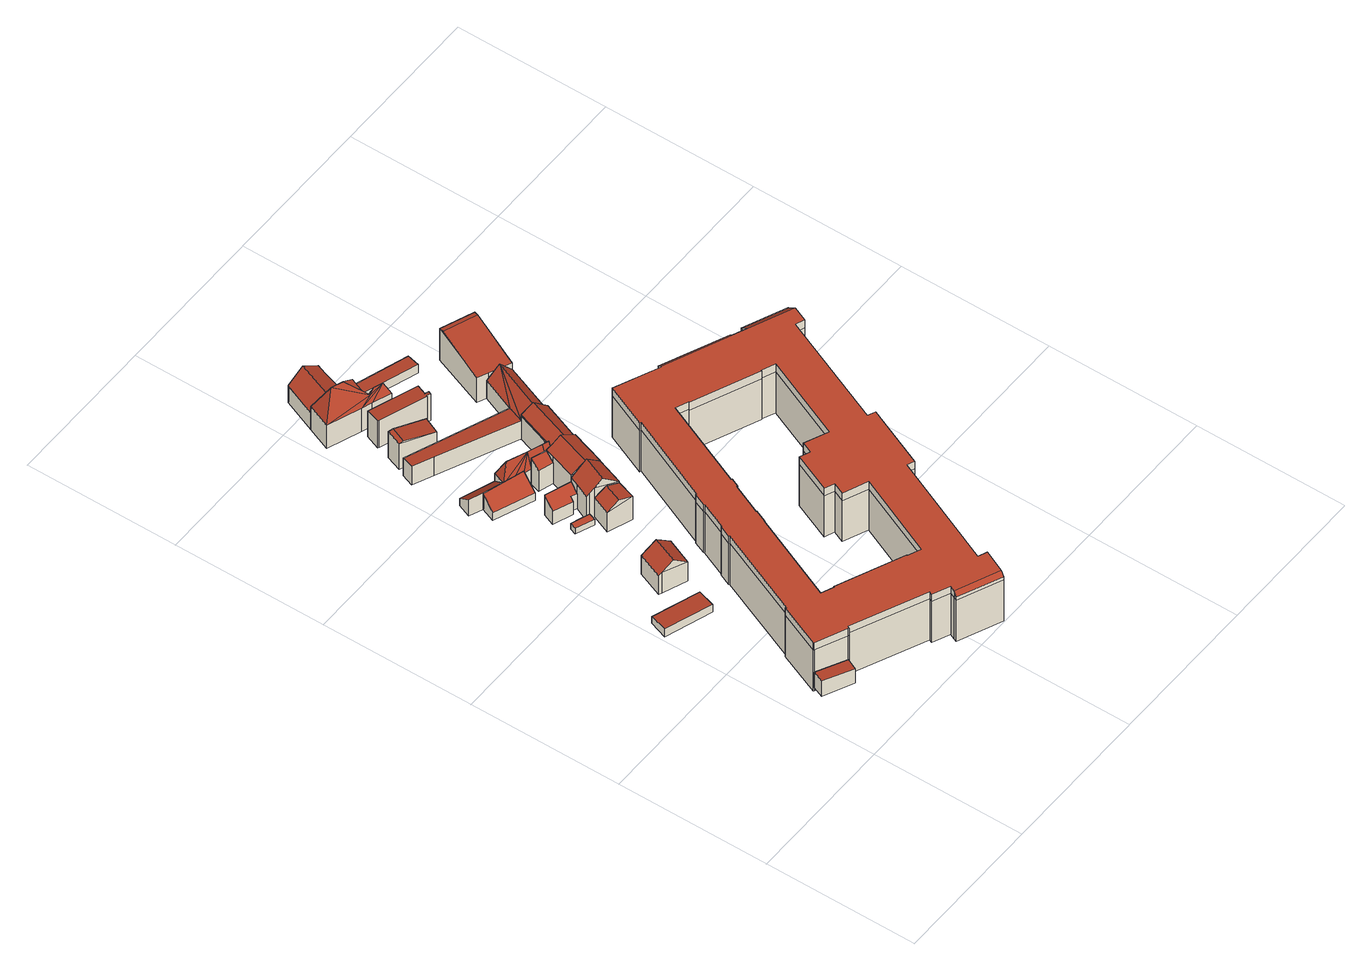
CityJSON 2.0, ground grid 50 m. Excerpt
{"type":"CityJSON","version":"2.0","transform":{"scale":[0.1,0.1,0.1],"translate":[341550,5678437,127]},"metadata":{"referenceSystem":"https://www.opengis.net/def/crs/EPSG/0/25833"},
"CityObjects":{
"building1":{"type":"Building","attributes":{"Dachtyp_tdc":"tdcPolyFlatRoof","Gemeindeschluessel":14729160,"Dachneigung":3.24,"QualitaetDacherkennung":45,"Geometrietyp2DReferenz":"3000","function":"31001_9998","roofType":"2100","measuredHeight":6.32},"geometry":[{"type":"MultiSurface","lod":"2","boundaries":[[[0,1,2,3]],[[1,4,5,2]],[[4,6,7,5]],[[6,0,3,7]],[[6,4,1,0]],[[3,2,5,7]]],"semantics":{"surfaces":[{"type":"WallSurface"},{"type":"RoofSurface"},{"type":"GroundSurface"}],"values":[0,0,0,0,1,2]}}]},
"building2":{"type":"Building","attributes":{"Dachtyp_tdc":"tdcPolyFlatRoof","Gemeindeschluessel":14729160,"Dachneigung":3.55,"QualitaetDacherkennung":82,"Geometrietyp2DReferenz":"3000","function":"31001_9998","roofType":"2100","measuredHeight":3.03},"geometry":[{"type":"MultiSurface","lod":"2","boundaries":[[[8,9,10,11]],[[9,12,13,10]],[[12,14,15,13]],[[14,8,11,15]],[[14,12,9,8]],[[11,10,13,15]]],"semantics":{"surfaces":[{"type":"WallSurface"},{"type":"RoofSurface"},{"type":"GroundSurface"}],"values":[0,0,0,0,1,2]}}]},
"building3":{"type":"Building","attributes":{"Dachtyp_tdc":"tdcFreeFormRoof","Gemeindeschluessel":14729160,"Dachneigung":37.36,"QualitaetDacherkennung":77,"Geometrietyp2DReferenz":"3000","function":"31001_9998","roofType":"5000","measuredHeight":11.19},"geometry":[{"type":"MultiSurface","lod":"2","boundaries":[[[16,17,18,19]],[[17,20,21,18]],[[20,22,23,21]],[[22,24,25,23]],[[24,16,19,25]],[[26,27,17,16,24]],[[22,20,27,26]],[[24,22,26]],[[20,17,27]],[[19,18,21,23,25]]],"semantics":{"surfaces":[{"type":"WallSurface"},{"type":"RoofSurface"},{"type":"GroundSurface"}],"values":[0,0,0,0,0,1,1,0,0,2]}}]},
"building4":{"type":"Building","attributes":{"Dachtyp_tdc":"tdcPolyFlatRoof","Gemeindeschluessel":14729160,"Dachneigung":37.44,"QualitaetDacherkennung":82,"Geometrietyp2DReferenz":"3000","function":"31001_9998","roofType":"2100","measuredHeight":6.57},"geometry":[{"type":"MultiSurface","lod":"2","boundaries":[[[28,29,30,31]],[[29,32,33,30]],[[32,34,35,33]],[[34,36,37,35]],[[36,28,31,37]],[[36,34,32,29,28]],[[31,30,33,35,37]]],"semantics":{"surfaces":[{"type":"WallSurface"},{"type":"RoofSurface"},{"type":"GroundSurface"}],"values":[0,0,0,0,0,1,2]}}]},
"building5":{"type":"Building","attributes":{"Dachtyp_tdc":"tdcPolyFlatRoof","Gemeindeschluessel":14729160,"Dachneigung":0,"QualitaetDacherkennung":33,"Geometrietyp2DReferenz":"3000","function":"31001_9998","roofType":"1000","measuredHeight":2.19},"geometry":[{"type":"MultiSurface","lod":"2","boundaries":[[[38,39,40,41]],[[39,42,43,40]],[[42,44,45,43]],[[44,46,47,45]],[[46,48,49,47]],[[48,38,41,49]],[[48,46,44,42,39,38]],[[41,40,43,45,47,49]]],"semantics":{"surfaces":[{"type":"WallSurface"},{"type":"RoofSurface"},{"type":"GroundSurface"}],"values":[0,0,0,0,0,0,1,2]}}]},
"building6":{"type":"Building","attributes":{"Dachtyp_tdc":"tdcPolyFlatRoof","Gemeindeschluessel":14729160,"Dachneigung":37.02,"QualitaetDacherkennung":78,"Geometrietyp2DReferenz":"3000","function":"31001_9998","roofType":"2100","measuredHeight":7.09},"geometry":[{"type":"MultiSurface","lod":"2","boundaries":[[[50,36,37,51]],[[36,52,35,37]],[[52,53,54,35]],[[53,55,56,54]],[[55,57,58,56]],[[57,50,51,58]],[[57,55,53,52,36,50]],[[51,37,35,54,56,58]]],"semantics":{"surfaces":[{"type":"WallSurface"},{"type":"RoofSurface"},{"type":"GroundSurface"}],"values":[0,0,0,0,0,0,1,2]}}]},
"building7":{"type":"Building","attributes":{"Dachtyp_tdc":"tdcPolyFlatRoof","Gemeindeschluessel":14729160,"Dachneigung":37.3,"QualitaetDacherkennung":51,"Geometrietyp2DReferenz":"3000","function":"31001_9998","roofType":"2100","measuredHeight":8.24},"geometry":[{"type":"MultiSurface","lod":"2","boundaries":[[[59,60,61,62]],[[60,63,64,61]],[[63,65,66,64]],[[65,67,68,66]],[[67,69,70,68]],[[69,59,62,70]],[[69,67,65,63,60,59]],[[62,61,64,66,68,70]]],"semantics":{"surfaces":[{"type":"WallSurface"},{"type":"RoofSurface"},{"type":"GroundSurface"}],"values":[0,0,0,0,0,0,1,2]}}]},
"building8":{"type":"Building","attributes":{"Dachtyp_tdc":"tdcGableRoof","Gemeindeschluessel":14729160,"Dachneigung":35.24,"QualitaetDacherkennung":50,"Geometrietyp2DReferenz":"3000","function":"31001_9998","roofType":"3100","measuredHeight":10.57},"geometry":[{"type":"MultiSurface","lod":"2","boundaries":[[[71,72,73,74]],[[72,75,76,73]],[[75,77,78,76]],[[77,71,74,78]],[[75,72,79]],[[71,77,80]],[[72,71,80,79]],[[77,75,79,80]],[[74,73,76,78]]],"semantics":{"surfaces":[{"type":"WallSurface"},{"type":"RoofSurface"},{"type":"GroundSurface"}],"values":[0,0,0,0,0,0,1,1,2]}}]},
"building9":{"type":"Building","attributes":{"Dachtyp_tdc":"tdcFreeFormRoof","Gemeindeschluessel":14729160,"Dachneigung":42.04,"QualitaetDacherkennung":68,"Geometrietyp2DReferenz":"3000","function":"31001_9998","roofType":"5000","measuredHeight":14.28},"geometry":[{"type":"MultiSurface","lod":"2","boundaries":[[[81,82,78,74]],[[82,83,47,78]],[[83,84,45,47]],[[84,85,68,45]],[[85,86,66,68]],[[86,87,88,66]],[[87,81,74,88]],[[89,90,86,85,84,83,82]],[[81,87,90,89]],[[87,86,90]],[[82,81,89]],[[74,78,47,45,68,66,88]]],"semantics":{"surfaces":[{"type":"WallSurface"},{"type":"RoofSurface"},{"type":"GroundSurface"}],"values":[0,0,0,0,0,0,0,1,1,0,0,2]}}]},
"building10":{"type":"Building","attributes":{"Dachtyp_tdc":"tdcGableRoof","Gemeindeschluessel":14729160,"Dachneigung":12.91,"QualitaetDacherkennung":9,"Geometrietyp2DReferenz":"3000","function":"31001_9998","roofType":"3100","measuredHeight":10.82},"geometry":[{"type":"MultiSurface","lod":"2","boundaries":[[[91,92,93,94]],[[92,95,96,93]],[[95,97,98,96]],[[97,91,94,98]],[[95,92,99]],[[91,97,100]],[[92,91,100,99]],[[97,95,99,100]],[[94,93,96,98]]],"semantics":{"surfaces":[{"type":"WallSurface"},{"type":"RoofSurface"},{"type":"GroundSurface"}],"values":[0,0,0,0,0,0,1,1,2]}}]},
"building11":{"type":"Building","attributes":{"Dachtyp_tdc":"tdcFreeFormRoof","Gemeindeschluessel":14729160,"Dachneigung":67.67,"QualitaetDacherkennung":8,"Geometrietyp2DReferenz":"3000","function":"31001_9998","roofType":"5000","measuredHeight":11.55},"geometry":[{"type":"MultiSurface","lod":"2","boundaries":[[[101,102,103,104]],[[102,105,56,103]],[[105,106,54,56]],[[106,107,35,54]],[[107,108,33,35]],[[108,109,110,33]],[[109,111,112,110]],[[111,101,104,112]],[[113,109,108,114,115,116]],[[114,108,107]],[[107,115,114]],[[106,115,107]],[[105,115,106]],[[115,105,102]],[[116,115,102,101]],[[101,111,113,116]],[[109,113,111]],[[104,103,56,54,35,33,110,112]]],"semantics":{"surfaces":[{"type":"WallSurface"},{"type":"RoofSurface"},{"type":"GroundSurface"}],"values":[0,0,0,0,0,0,0,0,1,1,1,1,1,1,1,1,0,2]}}]},
"building12":{"type":"Building","attributes":{"Dachtyp_tdc":"tdcPolyFlatRoof","Gemeindeschluessel":14729160,"Dachneigung":35.41,"QualitaetDacherkennung":56,"Geometrietyp2DReferenz":"3000","function":"31001_9998","roofType":"2100","measuredHeight":10.63},"geometry":[{"type":"MultiSurface","lod":"2","boundaries":[[[117,118,119,120]],[[118,121,122,119]],[[121,123,124,122]],[[123,117,120,124]],[[123,121,118,117]],[[120,119,122,124]]],"semantics":{"surfaces":[{"type":"WallSurface"},{"type":"RoofSurface"},{"type":"GroundSurface"}],"values":[0,0,0,0,1,2]}}]},
"building13":{"type":"Building","attributes":{"Dachtyp_tdc":"tdcPolyFlatRoof","Gemeindeschluessel":14729160,"Dachneigung":3.68,"QualitaetDacherkennung":62,"Geometrietyp2DReferenz":"3000","function":"31001_9998","roofType":"2100","measuredHeight":7.52},"geometry":[{"type":"MultiSurface","lod":"2","boundaries":[[[125,126,127,128]],[[126,129,130,127]],[[129,131,132,130]],[[131,133,134,132]],[[133,125,128,134]],[[133,131,129,126,125]],[[128,127,130,132,134]]],"semantics":{"surfaces":[{"type":"WallSurface"},{"type":"RoofSurface"},{"type":"GroundSurface"}],"values":[0,0,0,0,0,1,2]}}]},
"building14":{"type":"Building","attributes":{"Dachtyp_tdc":"tdcFreeFormRoof","Gemeindeschluessel":14729160,"Dachneigung":65,"QualitaetDacherkennung":15,"Geometrietyp2DReferenz":"3000","function":"31001_9998","roofType":"5000","measuredHeight":18.36},"geometry":[{"type":"MultiSurface","lod":"2","boundaries":[[[135,136,137,138]],[[136,139,140,137]],[[139,141,142,140]],[[141,143,144,142]],[[143,145,146,144]],[[145,147,148,146]],[[147,149,150,148]],[[149,151,152,150]],[[151,153,154,152]],[[153,155,156,154]],[[155,157,158,156]],[[157,159,160,158]],[[159,135,138,160]],[[161,162,163]],[[161,164,162]],[[164,161,135]],[[164,165,166]],[[159,164,135]],[[159,165,164]],[[157,165,159]],[[165,157,155]],[[167,165,155,153]],[[167,153,151]],[[166,165,167,151,149]],[[164,166,149,147]],[[162,164,147,145]],[[168,163,162,145,143]],[[168,143,141]],[[168,161,163]],[[141,161,168]],[[139,161,141]],[[161,139,136]],[[161,136,135]],[[138,137,140,142,144,146,148,150,152,154,156,158,160]]],"semantics":{"surfaces":[{"type":"WallSurface"},{"type":"RoofSurface"},{"type":"GroundSurface"}],"values":[0,0,0,0,0,0,0,0,0,0,0,0,0,1,1,1,1,1,1,1,1,1,1,1,1,1,1,1,1,1,1,1,1,2]}}]},
"building15":{"type":"Building","attributes":{"Dachtyp_tdc":"tdcFreeFormRoof","Gemeindeschluessel":14729160,"Dachneigung":31.92,"QualitaetDacherkennung":78,"Geometrietyp2DReferenz":"3000","function":"31001_9998","roofType":"5000","measuredHeight":13.73},"geometry":[{"type":"MultiSurface","lod":"2","boundaries":[[[169,170,88,171]],[[170,172,66,88]],[[172,173,124,66]],[[173,174,122,124]],[[174,175,176,122]],[[175,169,171,176]],[[170,169,177,178]],[[178,177,175,174,173,172]],[[169,175,177]],[[172,170,178]],[[171,88,66,124,122,176]]],"semantics":{"surfaces":[{"type":"WallSurface"},{"type":"RoofSurface"},{"type":"GroundSurface"}],"values":[0,0,0,0,0,0,1,1,0,0,2]}}]},
"building16":{"type":"Building","attributes":{"Dachtyp_tdc":"tdcPolyFlatRoof","Gemeindeschluessel":14729160,"Dachneigung":5.67,"QualitaetDacherkennung":70,"Geometrietyp2DReferenz":"3000","function":"31001_9998","roofType":"2100","measuredHeight":10.91},"geometry":[{"type":"MultiSurface","lod":"2","boundaries":[[[179,180,181,182]],[[180,183,184,181]],[[183,185,186,184]],[[185,187,188,186]],[[187,189,190,188]],[[189,191,192,190]],[[191,193,194,192]],[[193,195,196,194]],[[195,179,182,196]],[[195,193,191,189,187,185,183,180,179]],[[182,181,184,186,188,190,192,194,196]]],"semantics":{"surfaces":[{"type":"WallSurface"},{"type":"RoofSurface"},{"type":"GroundSurface"}],"values":[0,0,0,0,0,0,0,0,0,1,2]}}]},
"building17":{"type":"Building","attributes":{"Dachtyp_tdc":"tdcGableRoof","Gemeindeschluessel":14729160,"Dachneigung":45.02,"QualitaetDacherkennung":49,"Geometrietyp2DReferenz":"3000","function":"31001_9998","roofType":"3100","measuredHeight":11.76},"geometry":[{"type":"MultiSurface","lod":"2","boundaries":[[[197,198,199,200]],[[198,201,202,199]],[[201,203,204,202]],[[203,205,140,204]],[[205,206,137,140]],[[206,197,200,137]],[[206,207,208,209]],[[210,208,207,211,212,213]],[[198,210,213,201]],[[201,213,212,203]],[[203,212,211,205]],[[205,211,207,206]],[[197,209,208,210,198]],[[206,209,197]],[[200,199,202,204,140,137]]],"semantics":{"surfaces":[{"type":"WallSurface"},{"type":"RoofSurface"},{"type":"GroundSurface"}],"values":[0,0,0,0,0,0,1,1,0,0,0,0,0,0,2]}}]},
"building18":{"type":"Building","attributes":{"name":"Gymnasium St. Augustin","Dachtyp_tdc":"tdcFreeFormRoof","Gemeindeschluessel":14729160,"Dachneigung":0.19,"QualitaetDacherkennung":4,"Geometrietyp2DReferenz":"3000","function":"31001_3021","roofType":"5000","measuredHeight":19.86},"geometry":[{"type":"MultiSurface","lod":"2","boundaries":[[[214,215,216,217]],[[215,218,219,216]],[[218,220,221,219]],[[220,222,223,221]],[[222,224,225,223]],[[224,226,227,225]],[[226,228,229,227]],[[228,230,231,229]],[[230,232,233,231]],[[232,234,235,233]],[[234,236,237,235]],[[236,238,239,237]],[[240,241,242,243]],[[241,244,245,242]],[[244,246,247,245]],[[246,248,249,247]],[[248,250,251,249]],[[250,252,253,251]],[[252,254,255,253]],[[254,256,257,255]],[[256,258,259,257]],[[258,260,261,259]],[[260,262,263,261]],[[262,264,265,263]],[[264,266,267,265]],[[266,268,269,267]],[[268,270,271,269]],[[270,272,273,271]],[[272,274,275,273]],[[274,276,277,275]],[[276,278,279,277]],[[278,280,281,279]],[[280,282,283,281]],[[282,284,285,283]],[[284,286,287,285]],[[286,288,289,287]],[[288,290,291,289]],[[290,292,293,291]],[[292,294,295,293]],[[294,240,243,295]],[[238,296,297,239]],[[296,298,299,297]],[[298,300,301,299]],[[300,302,303,301]],[[302,304,305,303]],[[304,306,307,305]],[[306,308,309,307]],[[308,310,311,309]],[[310,312,313,311]],[[312,314,315,313]],[[314,316,317,315]],[[316,318,319,317]],[[318,320,321,319]],[[320,322,323,321]],[[322,324,325,323]],[[324,326,327,325]],[[326,328,329,327]],[[328,330,331,329]],[[330,332,333,331]],[[332,334,335,333]],[[334,336,337,335]],[[336,338,339,337]],[[338,340,341,339]],[[340,342,343,341]],[[342,344,345,343]],[[344,346,347,345]],[[346,348,349,347]],[[348,214,217,349]],[[350,351,352,353]],[[312,354,355,356,357,358,359,314]],[[360,361,362,351,350,363,364,365,366,367,368,369,370,359,358,371,372,373,374,375,376,377,378,379,380,381,382,383,384,385,386,387,388,389],[390,391,392,393,394,395,396,397,398,399,400,401,402,403,404,405,406,407,408,409,410,411,412,413,414,415,416,417]],[[342,360,389,344]],[[344,389,388,346]],[[346,388,387,348]],[[348,387,386,214]],[[214,386,385,215]],[[215,385,384,218]],[[218,384,383,220]],[[220,383,382,222]],[[222,382,381,224]],[[224,381,380,226]],[[226,380,379,228]],[[228,379,378,230]],[[230,378,377,232]],[[232,377,376,234]],[[234,376,375,236]],[[236,375,374,238]],[[240,390,417,241]],[[241,417,416,244]],[[244,416,415,246]],[[246,415,414,248]],[[248,414,413,250]],[[250,413,412,252]],[[252,412,411,254]],[[254,411,410,256]],[[256,410,409,258]],[[258,409,408,260]],[[260,408,407,262]],[[262,407,406,264]],[[264,406,405,266]],[[266,405,404,268]],[[268,404,403,270]],[[270,403,402,272]],[[272,402,401,274]],[[274,401,400,276]],[[276,400,399,278]],[[278,399,398,280]],[[280,398,397,282]],[[282,397,396,284]],[[284,396,395,286]],[[286,395,394,288]],[[288,394,393,290]],[[290,393,392,292]],[[292,392,391,294]],[[294,391,390,240]],[[238,374,373,296]],[[296,373,372,298]],[[298,372,371,300]],[[300,371,358,302]],[[316,370,369,318]],[[314,359,370,316]],[[318,369,368,320]],[[320,368,367,322]],[[322,367,366,324]],[[324,366,365,326]],[[326,365,364,328]],[[328,364,363,330]],[[330,363,350,353,332]],[[338,362,361,340]],[[336,351,362,338]],[[340,361,360,342]],[[302,358,357,304]],[[304,357,356,306]],[[306,356,355,308]],[[308,355,354,310]],[[310,354,312]],[[332,353,352,334]],[[334,352,351,336]],[[217,216,219,221,223,225,227,229,231,233,235,237,239,297,299,301,303,305,307,309,311,313,315,317,319,321,323,325,327,329,331,333,335,337,339,341,343,345,347,349],[243,242,245,247,249,251,253,255,257,259,261,263,265,267,269,271,273,275,277,279,281,283,285,287,289,291,293,295]]],"semantics":{"surfaces":[{"type":"WallSurface"},{"type":"RoofSurface"},{"type":"GroundSurface"}],"values":[0,0,0,0,0,0,0,0,0,0,0,0,0,0,0,0,0,0,0,0,0,0,0,0,0,0,0,0,0,0,0,0,0,0,0,0,0,0,0,0,0,0,0,0,0,0,0,0,0,0,0,0,0,0,0,0,0,0,0,0,0,0,0,0,0,0,0,0,1,1,1,0,0,0,0,0,0,0,0,0,0,0,0,0,0,0,0,0,0,0,0,0,0,0,0,0,0,0,0,0,0,0,0,0,0,0,0,0,0,0,0,0,0,0,0,0,0,0,0,0,0,0,0,0,0,0,0,0,0,0,0,0,0,0,0,0,0,0,2]}}]},
"building19":{"type":"Building","attributes":{"Dachtyp_tdc":"tdcFreeFormRoof","Gemeindeschluessel":14729160,"Dachneigung":40.09,"QualitaetDacherkennung":64,"Geometrietyp2DReferenz":"3000","function":"31001_9998","roofType":"5000","measuredHeight":13.07},"geometry":[{"type":"MultiSurface","lod":"2","boundaries":[[[418,419,132,420]],[[419,421,422,132]],[[421,423,171,422]],[[423,424,176,171]],[[424,418,420,176]],[[425,426,427,428,429]],[[421,429,428,430]],[[423,430,428,427,424]],[[421,430,423]],[[424,427,426,418]],[[418,426,425,419]],[[419,425,429,421]],[[420,132,422,171,176]]],"semantics":{"surfaces":[{"type":"WallSurface"},{"type":"RoofSurface"},{"type":"GroundSurface"}],"values":[0,0,0,0,0,1,1,0,0,0,0,0,2]}}]},
"building20":{"type":"Building","attributes":{"Dachtyp_tdc":"tdcPolyFlatRoof","Gemeindeschluessel":14729160,"Dachneigung":3.02,"QualitaetDacherkennung":72,"Geometrietyp2DReferenz":"3000","function":"31001_9998","roofType":"2100","measuredHeight":3.47},"geometry":[{"type":"MultiSurface","lod":"2","boundaries":[[[431,432,433,434]],[[432,435,436,433]],[[435,437,438,436]],[[437,439,440,438]],[[439,431,434,440]],[[439,437,435,432,431]],[[434,433,436,438,440]]],"semantics":{"surfaces":[{"type":"WallSurface"},{"type":"RoofSurface"},{"type":"GroundSurface"}],"values":[0,0,0,0,0,1,2]}}]},
"building21":{"type":"Building","attributes":{"Dachtyp_tdc":"tdcFreeFormRoof","Gemeindeschluessel":14729160,"Dachneigung":48.26,"QualitaetDacherkennung":59,"Geometrietyp2DReferenz":"3000","function":"31001_9998","roofType":"5000","measuredHeight":11.88},"geometry":[{"type":"MultiSurface","lod":"2","boundaries":[[[441,442,443,444]],[[442,445,446,443]],[[445,447,448,446]],[[447,449,450,448]],[[449,451,452,450]],[[451,441,444,452]],[[449,453,451]],[[453,449,447]],[[445,453,447]],[[442,453,445]],[[453,442,454]],[[454,442,441]],[[453,454,441,451]],[[444,443,446,448,450,452]]],"semantics":{"surfaces":[{"type":"WallSurface"},{"type":"RoofSurface"},{"type":"GroundSurface"}],"values":[0,0,0,0,0,0,0,0,1,1,1,0,1,2]}}]},
"building22":{"type":"Building","attributes":{"Dachtyp_tdc":"tdcFreeFormRoof","Gemeindeschluessel":14729160,"Dachneigung":11.21,"QualitaetDacherkennung":13,"Geometrietyp2DReferenz":"3000","function":"31001_9998","roofType":"5000","measuredHeight":13.27},"geometry":[{"type":"MultiSurface","lod":"2","boundaries":[[[455,456,450,452]],[[456,457,458,450]],[[457,459,460,458]],[[459,461,462,460]],[[461,455,452,462]],[[455,463,464,457,456]],[[463,461,459,464]],[[459,457,464]],[[455,461,463]],[[452,450,458,460,462]]],"semantics":{"surfaces":[{"type":"WallSurface"},{"type":"RoofSurface"},{"type":"GroundSurface"}],"values":[0,0,0,0,0,1,1,0,0,2]}}]}
},
"vertices":[
[175,190,75],[81,235,81],[81,235,18],[175,190,18],[95,271,81],[95,271,18],[192,226,75],[192,226,18],
[178,719,43],[158,661,47],[158,661,16],[178,719,16],[7,713,47],[7,713,16],[27,771,43],[27,771,16],
[124,818,91],[157,901,91],[157,901,16],[124,818,16],[246,867,93],[246,867,16],[211,783,93],[211,783,16],[134,814,99],[134,814,16],[169,800,128],[202,883,128],
[53,1409,80],[70,1452,44],[70,1452,15],[53,1409,15],[177,1412,44],[177,1412,15],[161,1369,79],[161,1369,15],[96,1391,81],[96,1391,15],
[170,1135,38],[178,1155,38],[178,1155,16],[170,1135,16],[211,1144,38],[211,1144,16],[228,1137,38],[228,1137,16],[237,1134,38],[237,1134,16],[228,1111,38],[228,1111,16],
[78,1347,45],[78,1347,15],[161,1369,83],[193,1358,85],[193,1358,15],[223,1348,86],[223,1348,15],[206,1296,45],[206,1296,15],
[225,1181,66],[162,1205,68],[162,1205,16],[225,1181,16],[177,1242,99],[177,1242,16],[259,1213,99],[259,1213,16],[248,1185,76],[248,1185,16],[230,1193,76],[230,1193,16],
[325,1098,110],[306,1039,110],[306,1039,16],[325,1098,16],[227,1068,94],[227,1068,16],[251,1128,95],[251,1128,16],[264,1054,122],[286,1114,122],
[325,1098,115],[251,1128,135],[237,1134,121],[228,1137,113],[248,1185,113],[259,1213,113],[350,1181,122],[350,1181,16],[275,1118,159],[307,1196,159],
[211,1668,102],[188,1616,103],[188,1616,19],[211,1668,19],[76,1662,124],[76,1662,19],[95,1712,124],[95,1712,19],[90,1656,127],[110,1706,127],
[295,1323,75],[248,1340,75],[248,1340,15],[295,1323,15],[223,1348,75],[193,1358,75],[161,1369,75],[177,1412,75],[330,1355,75],[330,1355,15],[316,1316,75],[316,1316,15],[323,1336,126],[190,1383,131],[256,1360,127],[302,1343,127],
[238,1308,99],[248,1340,122],[248,1340,16],[238,1308,16],[295,1323,121],[295,1323,16],[285,1293,99],[285,1293,16],
[53,1603,90],[67,1641,87],[67,1641,16],[53,1603,16],[388,1514,87],[388,1514,16],[366,1459,91],[366,1459,16],[118,1573,90],[118,1573,16],
[28,1871,105],[59,1948,105],[59,1948,12],[28,1871,12],[161,1914,105],[161,1914,12],[199,1901,105],[199,1901,12],[186,1863,105],[186,1863,12],[173,1858,105],[173,1858,12],[179,1844,105],[179,1844,12],[190,1848,105],[190,1848,12],[237,1831,105],[237,1831,12],[240,1830,105],[240,1830,12],[229,1798,105],[229,1798,12],[168,1820,105],[168,1820,12],[135,1832,105],[135,1832,12],[83,1896,195],[120,1882,194],[120,1883,196],[173,1830,128],[218,1820,142],[191,1830,142],[236,1828,112],[164,1884,164],
[387,1293,124],[350,1181,124],[387,1293,16],[259,1213,123],[285,1293,123],[295,1323,123],[316,1316,137],[316,1316,16],[341,1308,154],[305,1197,154],
[278,1708,126],[274,1699,127],[274,1699,18],[278,1708,18],[262,1704,127],[262,1704,18],[260,1700,127],[260,1700,18],[111,1755,127],[111,1755,18],[107,1757,127],[107,1757,18],[125,1804,122],[125,1804,18],[281,1747,122],[281,1747,18],[266,1713,126],[266,1713,18],
[103,2056,78],[198,2025,78],[198,2025,12],[103,2056,12],[187,1992,78],[187,1992,12],[174,1952,78],[174,1952,12],[161,1914,78],[59,1948,78],[108,1931,130],[149,2041,130],[103,2056,82],[198,2025,99],[161,1914,97],[174,1952,97],[187,1992,98],
[95,271,171],[92,273,171],[92,273,5],[95,271,5],[151,410,171],[151,410,5],[154,408,171],[154,408,5],[276,689,171],[276,689,5],[274,690,171],[274,690,5],[291,729,171],[291,729,5],[293,728,171],[293,728,5],[330,813,171],[330,813,5],[329,815,171],[329,815,5],[345,854,171],[345,854,5],[348,853,171],[348,853,5],[471,1131,171],[471,1131,5],[570,1088,171],[447,808,171],[447,808,5],[570,1088,5],[450,807,171],[450,807,5],[438,780,171],[438,780,5],[435,781,171],[435,781,5],[392,684,171],[392,684,5],[394,683,171],[394,683,5],[377,644,171],[377,644,5],[376,645,171],[376,645,5],[253,365,171],[253,365,5],[293,347,171],[293,347,5],[294,350,171],[294,350,5],[506,257,171],[506,257,5],[505,255,171],[505,255,5],[546,237,171],[546,237,5],[662,500,171],[662,500,5],[585,533,171],[585,533,5],[601,570,171],[601,570,5],[570,583,171],[570,583,5],[624,707,171],[624,707,5],[656,693,171],[656,693,5],[671,728,171],[671,728,5],[746,695,171],[746,695,5],[862,960,171],[862,960,5],[820,978,171],[820,978,5],[819,976,171],[819,976,5],[609,1068,171],[609,1068,5],[610,1070,171],[610,1070,5],[467,1133,171],[467,1133,5],[527,1269,171],[527,1269,5],[670,1206,171],[670,1206,5],[671,1208,171],[671,1208,5],[678,1224,171],[678,1224,5],[888,1133,171],[888,1133,5],[883,1122,171],[883,1122,5],[925,1104,171],[925,1104,5],[937,1132,171],[937,1132,5],[1075,1072,171],[1075,1072,5],[1040,991,171],[1040,991,5],[1012,1003,171],[1012,1003,5],[857,646,171],[857,646,5],[881,636,171],[881,636,5],[796,442,171],[796,442,5],[773,452,171],[773,452,5],[616,97,171],[616,97,5],[644,85,171],[644,85,5],[608,4,171],[608,4,5],[471,65,171],[471,65,5],[475,75,171],[475,75,5],[483,92,171],[483,92,5],[429,116,171],[429,116,5],[433,126,171],[433,126,5],[198,233,171],[198,233,5],[195,225,171],[195,225,5],[192,227,171],[192,227,5],[613,15,200],[475,75,200],[471,65,186],[608,4,184],[925,1104,198],[883,1122,198],[888,1133,187],[678,1224,188],[671,1208,204],[1060,1038,204],[433,126,200],[429,116,200],[483,92,200],[644,85,201],[616,97,201],[773,452,202],[796,442,202],[881,636,203],[857,646,203],[1012,1003,204],[1040,991,204],[670,1206,204],[527,1269,204],[467,1133,203],[471,1131,203],[348,853,202],[345,854,202],[329,815,202],[330,813,202],[293,728,202],[291,729,202],[274,690,202],[276,689,202],[154,408,201],[151,410,201],[92,273,200],[95,271,200],[192,227,200],[195,225,200],[198,233,200],[570,1088,203],[610,1070,203],[609,1068,203],[819,976,203],[820,978,203],[862,960,203],[746,695,203],[671,728,203],[656,693,202],[624,707,202],[570,583,202],[601,570,202],[585,533,202],[662,500,202],[546,237,201],[505,255,201],[506,257,201],[294,350,201],[293,347,201],[253,365,201],[376,645,202],[377,644,202],[394,683,202],[392,684,202],[435,781,202],[438,780,202],[450,807,202],[447,808,202],
[330,1355,108],[366,1459,108],[330,1355,16],[441,1425,108],[441,1425,16],[387,1293,108],[316,1316,108],[366,1459,116],[330,1355,116],[316,1316,116],[351,1305,146],[399,1444,146],[387,1293,114],
[161,1914,48],[174,1952,46],[174,1952,13],[161,1914,13],[410,1874,46],[410,1874,13],[399,1832,48],[399,1832,13],[199,1901,48],[199,1901,13],
[441,1425,88],[366,1459,88],[366,1459,15],[441,1425,15],[388,1514,88],[388,1514,15],[433,1625,88],[433,1625,15],[439,1623,88],[439,1623,15],[507,1593,88],[507,1593,15],[470,1609,133],[403,1442,134],
[507,1593,113],[439,1623,113],[405,1638,114],[405,1638,15],[471,1812,144],[471,1812,15],[575,1770,145],[575,1770,15],[570,1756,147],[465,1796,147]
]}
